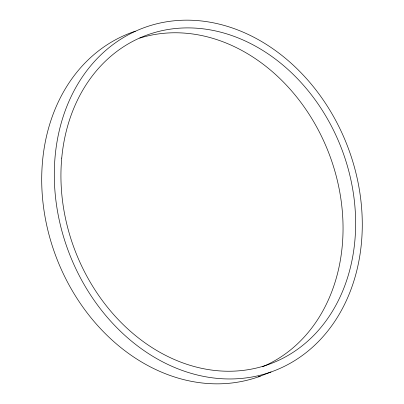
<?xml version="1.0" encoding="UTF-8"?>
<svg xmlns="http://www.w3.org/2000/svg" width="404" height="404" viewBox="0 0 404 404"><rect width="100%" height="100%" fill="white"/><g stroke="black" fill="none" stroke-linecap="round" stroke-linejoin="round"><path stroke-width="0.61" d="M258.388 376.861L271.003 371.983A183.487 149.101 68.9 0 0 298.783 70.478A183.487 149.101 68.9 0 0 55.136 156.222A183.487 149.101 68.9 0 0 271.003 371.983M260.151 376.23A183.487 149.101 68.9 0 1 54.904 253.601A183.487 149.101 68.9 0 1 135.32 31.224M139.804 38.087A175.578 142.673 68.9 0 1 329.639 155.277A175.578 142.673 68.9 0 1 262.61 366.741M61.736 158.085A175.578 142.673 68.9 0 0 268.301 364.554A175.578 142.673 68.9 0 0 294.88 76.043A175.578 142.673 68.9 0 0 61.736 158.085"/></g></svg>
